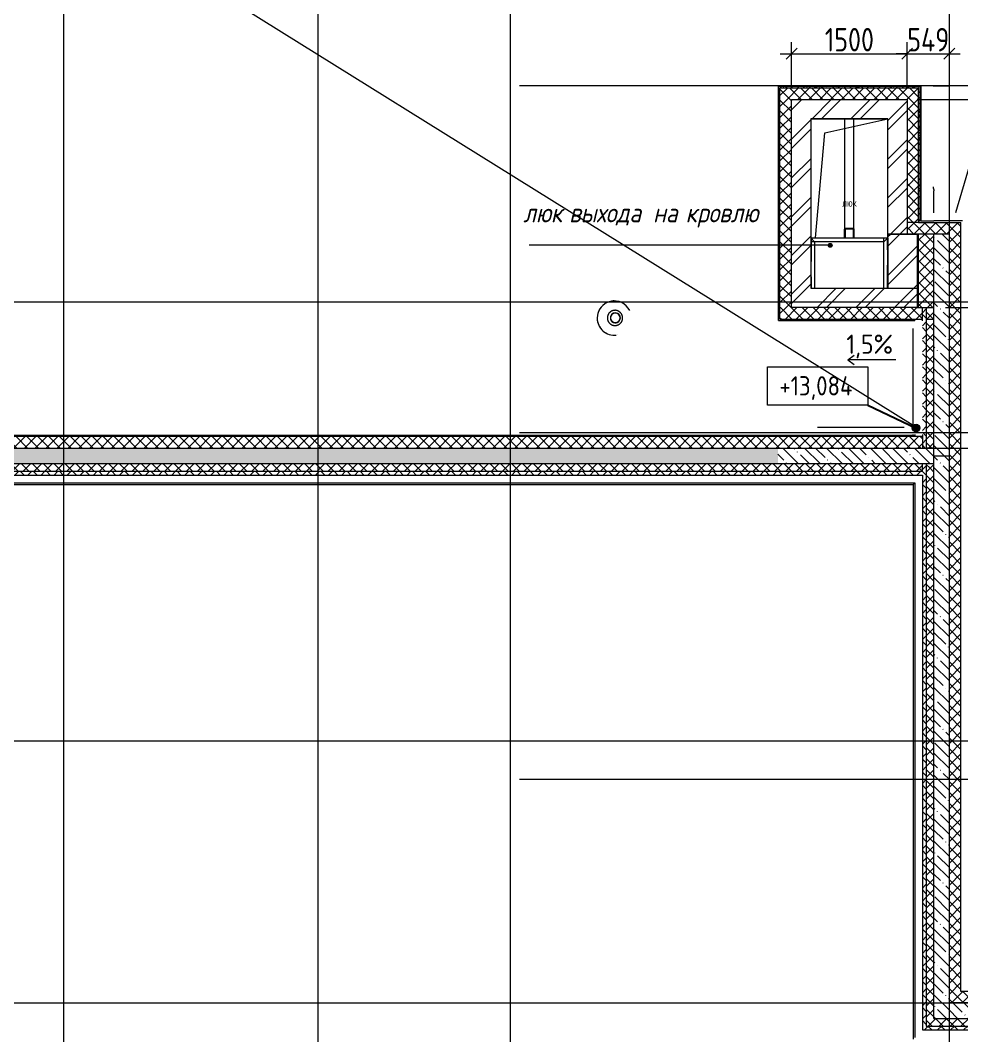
# Model space of a CAD drawing. Header units: millimetres. Extents: x -68946 to 690821, y -552984 to 293768.
# Drawn here: x 116507 to 128727, y -525181 to -512003 of the extents above; entities that cross this region are included whole.
import ezdxf

# ---------------------------------------------------------------- set-up
doc = ezdxf.new("R2010")
doc.units = ezdxf.units.MM
doc.linetypes.add('ADSK_Линия сетки', pattern=[2500, 2000, -250, 0, -250])
doc.linetypes.add('ADSK_Невидимые', pattern=[500, 300, -200])
doc.layers.get('Defpoints').update_dxf_attribs({"color": 250})
for name, color, linetype, lineweight in [('Аннотация', 250, 'Continuous', 20), ('Крыша', 7, 'Continuous', 5), ('Обобщенные модели', 250, 'Continuous', 9), ('Оборудование', 7, 'Continuous', 9), ('Окна', 7, 'Continuous', 5), ('Оси', 250, 'Continuous', 9), ('Отметки', 7, 'Continuous', 9), ('Перекрытие', 7, 'Continuous', 9), ('Размеры', 7, 'Continuous', 9), ('Стены внутренние', 7, 'Continuous', 9), ('Стены наружные', 7, 'Continuous', 9), ('Стены отделка', 7, 'Continuous', 13), ('Стены перегородки', 7, 'Continuous', 13), ('Стены штриховка', 250, 'Continuous', 9), ('Узлы', 250, 'Continuous', 18)]:
    doc.layers.add(name, color=color, linetype=linetype, lineweight=lineweight)
doc.styles.add('GOST Common_1', font='', dxfattribs={"width": 0.9, "height": 250})
doc.styles.add('GOST Common_2', font='', dxfattribs={"width": 0.8, "height": 350})
doc.styles.add('GOST Common_I', font='', dxfattribs={"width": 0.9, "height": 250})
doc.styles.add('ISOCPEUR', font='isocpeur.ttf', dxfattribs={"width": 0.8, "height": 100})
doc.styles.add('ISOCPEUR_1', font='isocpeur.ttf', dxfattribs={"width": 0.9, "height": 250})
doc.styles.add('А3', font='ГОСТ тип А.ttf')
doc.styles.get('GOST Common_1').set_extended_font_data('GOST Common')
doc.styles.get('GOST Common_2').set_extended_font_data('GOST Common')
doc.styles.get('GOST Common_I').set_extended_font_data('GOST Common', italic=True)
doc.dimstyles.new('ADSK_Основной_2_мм_1', dxfattribs={"dimscale": 304.8, "dimtxt": 201.142999, "dimasz": 0.463911, "dimexe": 0.492126, "dimexo": 0.492126, "dimgap": 0.098425, "dimtad": 1, "dimdec": 0, "dimdsep": 46, "dimtxsty": 'GOST Common_2', "dimblk1": 'OBLIQUE', "dimblk2": 'OBLIQUE', "dimsah": 1, "dimcen": 0.09, "dimdle": 0.492126, "dimazin": 0, "dimtfac": 1, "dimtdec": 4, "dimtix": 1, "dimtmove": 0, "dimatfit": 3, "dimfxl": 1, "dimtvp": 1, "dimtolj": 1, "dimtzin": 0, "dimlwd": 9, "dimlwe": 9, "dimarcsym": 2})
pattern_1 = [(135, (23667.23, -543980.64), (-142.56192, -142.56192), []), (135, (23809.8, -543980.64), (-142.56192, -142.56192), [252.016, -50.403, 3.353, -47.05])]
pattern_2 = [(45, (23667.23, -543980.64), (-70.71068, 70.71068), []), (135, (23667.23, -543980.64), (-70.71068, -70.71068), [])]
pattern_3 = [(135, (23667.23, -543980.64), (-84.85281, -84.85281), []), (225, (23667.23, -543980.64), (84.85281, -84.85281), [])]
pattern_4 = [(45, (23667.23, -543980.64), (-251.4472, 251.4472), []), (45, (23667.23, -543599.64), (-251.4472, 251.4472), [])]
pattern_5 = [(135, (23667.23, -543980.64), (-75.43415, -75.43415), [106.68, -17.78, 3.556, -17.78]), (135, (23667.23, -543905.25), (-75.43415, -75.43415), []), (50, (23667.23, -543980.64), (127.52922, -11.15758), [13.335, -146.685]), (355, (23667.23, -543980.64), (-24.66966, 133.74002), [10.668, -117.348]), (100.451, (23677.86, -543981.57), (102.85973, 122.58178), [11.333, -124.663]), (46.184, (23667.23, -543945.08), (189.75516, -29.43036), [20.002, -220.027]), (96.636, (23683.04, -543947.53), (166.1822, 173.1996), [17, -186.995]), (351.184, (23667.23, -543945.08), (166.18393, 173.19757), [16.002, -176.022]), (21, (23685.01, -543953.97), (106.13027, -71.58603), [13.335, -146.685]), (326, (23685.01, -543953.97), (43.26188, 128.93175), [10.668, -117.348]), (71.451, (23693.85, -543959.94), (149.39198, 57.34505), [11.333, -124.663]), (37.5, (23667.23, -543980.64), (2.162228, 59.188357), [3.353, -112.573, 3.353, -115.773, -117.792]), (37.5, (23667.23, -543980.64), (2.162228, 59.188357), [-235.052, 3.353, -114.44]), (7.5, (23667.23, -543980.64), (46.773857, 70.126152), [3.353, -64.567, 3.353, -109.906, -44.894]), (7.5, (23667.23, -543980.64), (46.773857, 70.126152), [-181.178, 3.353, -41.542]), (327.5, (23627.58, -543980.64), (94.913671, -4.010093), [3.353, -41.097, 3.353, -135.331, -184.023]), (327.5, (23627.58, -543980.64), (94.913671, -4.010093), [-183.134, 3.353, -180.67]), (317.5, (23609.8, -543980.64), (103.69057, 17.79882), [3.353, -54.432, 3.353, -88.748, -130.683]), (317.5, (23609.8, -543980.64), (103.69057, 17.79882), [-149.885, 3.353, -127.33])]

# ---------------------------------------------------------------- blocks, each defined once
blk = doc.blocks.new('_Wn_-As_OpeningMEP_floor__Rectangular - _Wn_-As_OpeningMEP_floor__Rectangular-V32-АР3_Кладочный план кровли _17_930 С2-3')
at = {"layer": 'Узлы', "lineweight": 5}
for p, q in [((-318, 968), (500, 1150)), ((-441, -396), (-318, 968))]:
    blk.add_line(p, q, dxfattribs=at)
blk = doc.blocks.new('ОМ_Труба_ГОСТ 8639-82 - ОМ_Труба_ГОСТ 8639-82-V49-АР3_Кладочный план кровли _17_930 С2-3')
at = {"layer": 'Обобщенные модели'}
for p, q in [((103540, 30700), (103540, 29261)), ((103660, 29261), (103660, 30700))]:
    blk.add_line(p, q, dxfattribs=at)
blk = doc.blocks.new('ОМ_Уголок_ГОСТ 8509-93 - ОМ_Уголок_ГОСТ 8509-93-V50-АР3_Кладочный план кровли _17_930 С2-3')
at = {"layer": 'Обобщенные модели'}
for p, q in [((999, 0), (0, 0)), ((50, -50), (0, 0)), ((50, -50), (999, -50))]:
    blk.add_line(p, q, dxfattribs=at)
at = {"layer": 'Обобщенные модели', "linetype": 'ADSK_Невидимые'}
blk.add_line((5, -5), (995, -5), dxfattribs=at)
blk = doc.blocks.new('ОМ_Уголок_ГОСТ 8509-93 - ОМ_Уголок_ГОСТ 8509-93-V51-АР3_Кладочный план кровли _17_930 С2-3')
at = {"layer": 'Обобщенные модели'}
for p, q in [((900, 0), (247, 0)), ((247, -50), (900, -50)), ((900, -50), (900, 0))]:
    blk.add_line(p, q, dxfattribs=at)
at = {"layer": 'Обобщенные модели', "linetype": 'ADSK_Невидимые'}
blk.add_line((247, -5), (895, -5), dxfattribs=at)
blk = doc.blocks.new('ОМ_Уголок_ГОСТ 8509-93 - ОМ_Уголок_ГОСТ 8509-93-V52-АР3_Кладочный план кровли _17_930 С2-3')
at = {"layer": 'Обобщенные модели'}
for q in [(1, -1), (653, -50)]:
    blk.add_line((50, -50), q, dxfattribs=at)
at = {"layer": 'Обобщенные модели', "linetype": 'ADSK_Невидимые'}
blk.add_line((5, -5), (653, -5), dxfattribs=at)
blk = doc.blocks.new('ОМ_Труба_ГОСТ 8639-82 - ОМ_Труба_ГОСТ 8639-82-25160815-АР3_Кладочный план кровли _17_930 С2-3')
at = {"layer": 'Обобщенные модели'}
for p, q in [((76465, 55625), (76465, 55732)), ((76471, 55732), (76471, 55625)), ((76474, 55619), (76576, 55619)), ((76579, 55625), (76579, 55732)), ((76585, 55732), (76585, 55625)), ((76576, 55608), (76474, 55608))]:
    blk.add_line(p, q, dxfattribs=at)
at = {"layer": 'Обобщенные модели', "flags": 128}
for points in [[(76474, 55608), (76472, 55608), (76471, 55609), (76469, 55611), (76468, 55613), (76467, 55615), (76466, 55618), (76465, 55621), (76465, 55625)], [(76471, 55625), (76471, 55624), (76471, 55623), (76472, 55622), (76472, 55621), (76472, 55620), (76473, 55620), (76473, 55619), (76474, 55619)], [(76585, 55625), (76585, 55621), (76584, 55618), (76583, 55615), (76582, 55613), (76581, 55611), (76579, 55609), (76578, 55608), (76576, 55608)], [(76576, 55619), (76577, 55619), (76577, 55620), (76578, 55620), (76578, 55621), (76578, 55622), (76579, 55623), (76579, 55624), (76579, 55625)]]:
    blk.add_lwpolyline(points, dxfattribs=at)
blk = doc.blocks.new('TN_Аэратор кровельный ТехноНИКОЛЬ - Аэратор кровельный ТехноНИКОЛЬ 160х460мм-V67-АР3_Кладочный план кровли _17_930 С2-3')
at = {"layer": 'Оборудование'}
for p, q in [((100507, 28331), (100507, 28331)), ((100552, 28180), (100551, 28180)), ((100577, 28052), (100577, 28052)), ((100593, 27895), (100593, 27895))]:
    blk.add_line(p, q, dxfattribs=at)
at = {"layer": 'Оборудование', "flags": 128}
for points in [[(100658, 28115), (100658, 28119), (100658, 28123), (100657, 28127), (100657, 28131), (100656, 28135), (100655, 28138), (100654, 28142), (100653, 28146), (100652, 28150), (100650, 28153), (100649, 28157), (100647, 28161), (100645, 28164), (100643, 28167), (100641, 28171), (100638, 28174), (100636, 28177), (100634, 28180), (100631, 28183), (100628, 28186), (100625, 28188), (100622, 28191), (100619, 28193), (100616, 28196), (100613, 28198), (100609, 28200), (100606, 28202), (100602, 28204), (100599, 28205), (100595, 28207), (100591, 28208), (100588, 28210), (100584, 28211), (100580, 28211), (100576, 28212), (100572, 28213), (100568, 28213), (100564, 28214), (100560, 28214), (100556, 28214), (100553, 28213), (100549, 28213), (100545, 28213), (100541, 28212), (100537, 28211), (100533, 28210), (100529, 28209), (100526, 28208), (100522, 28206), (100518, 28205), (100515, 28203), (100511, 28201), (100508, 28199), (100504, 28197), (100501, 28195), (100498, 28192), (100495, 28190), (100492, 28187), (100489, 28184), (100487, 28182), (100484, 28179), (100481, 28176), (100479, 28172), (100477, 28169), (100475, 28166), (100473, 28162), (100471, 28159), (100469, 28155), (100468, 28152), (100466, 28148), (100465, 28144), (100464, 28140), (100463, 28137), (100462, 28133), (100462, 28129), (100461, 28125), (100461, 28121), (100461, 28117), (100461, 28115)], [(100461, 28115), (100461, 28111), (100461, 28107), (100461, 28103), (100462, 28099), (100463, 28095), (100463, 28091), (100464, 28088), (100466, 28084), (100467, 28080), (100468, 28077), (100470, 28073), (100472, 28069), (100474, 28066), (100476, 28063), (100478, 28059), (100480, 28056), (100483, 28053), (100485, 28050), (100488, 28047), (100491, 28044), (100493, 28041), (100496, 28039), (100500, 28036), (100503, 28034), (100506, 28032), (100509, 28030), (100513, 28028), (100516, 28026), (100520, 28024), (100524, 28023), (100527, 28022), (100531, 28020), (100535, 28019), (100539, 28018), (100543, 28018), (100546, 28017), (100550, 28017), (100554, 28016), (100558, 28016), (100562, 28016), (100566, 28016), (100570, 28017), (100574, 28017), (100578, 28018), (100582, 28019), (100586, 28020), (100589, 28021), (100593, 28022), (100597, 28024), (100600, 28025), (100604, 28027), (100607, 28029), (100611, 28031), (100614, 28033), (100617, 28035), (100621, 28038), (100624, 28040), (100627, 28043), (100629, 28045), (100632, 28048), (100635, 28051), (100637, 28054), (100640, 28057), (100642, 28061), (100644, 28064), (100646, 28067), (100648, 28071), (100649, 28075), (100651, 28078), (100652, 28082), (100654, 28086), (100655, 28089), (100656, 28093), (100656, 28097), (100657, 28101), (100657, 28105), (100658, 28109), (100658, 28113), (100658, 28115)]]:
    blk.add_lwpolyline(points, dxfattribs=at)
at = {"layer": 'Оборудование'}
for centre, major_axis, start_param, end_param in [((100550, 28113), (-43, 218), 4.965706, 7.6585), ((100550, 28113), (-43, 218), 6.087704, 6.312103), ((100550, 28113), (-43, 218), 0.253317, 1.375315), ((100550, 28113), (-43, 218), 1.375315, 2.397905), ((100550, 28113), (-43, 218), 1.375315, 3.065688), ((100564, 28116), (-12.6, 63.8), 4.516907, 7.6585), ((100564, 28116), (-12.6, 63.8), 6.087704, 7.6585), ((100564, 28116), (-12.6, 63.8), 1.375315, 4.516907), ((100564, 28116), (-12.6, 63.8), 1.375315, 3.33881), ((100564, 28116), (-12, 60.8), 4.516907, 7.6585), ((100564, 28116), (-12, 60.8), 1.375315, 4.516907), ((100564, 28116), (-12, 60.8), 4.516907, 5.933399), ((100564, 28116), (-12, 60.8), 3.172849, 4.516907)]:
    blk.add_ellipse(centre, major_axis=major_axis, ratio=0.999485, start_param=start_param, end_param=end_param, dxfattribs=at)
blk = doc.blocks.new('Высотные отметки - Рамка-32693647-АР3_Кладочный план кровли _17_930 С2-3')
at = {"layer": 'Аннотация'}
for p, q in [((-6.5, 0), (-6.5, 5)), ((-6.5, 5), (6.5, 5)), ((6.5, 5), (6.5, 0)), ((6.5, 0), (-6.5, 0))]:
    blk.add_line(p, q, dxfattribs=at)
blk = doc.blocks.new('_Oblique')
at = {"color": 0, "linetype": 'ByBlock', "lineweight": -2}
blk.add_line((-0.5, -0.5), (0.5, 0.5), dxfattribs=at)
blk = doc.blocks.new('*D6389')
at = {"layer": 'Defpoints', "color": 0, "lineweight": 30, "transparency": 16777216}
for p in [(128019, -512437), (126519, -513030), (128019, -513030)]:
    blk.add_point(p, dxfattribs=at)
at = {"layer": 'Размеры', "color": 0, "lineweight": 9, "transparency": 16777216}
for p, q in [((126519, -512880), (126519, -512287)), ((128019, -512880), (128019, -512287)), ((126369, -512437), (128169, -512437))]:
    blk.add_line(p, q, dxfattribs=at)
at = {"layer": 'Размеры', "color": 0, "lineweight": 9, "transparency": 16777216, "xscale": 141.4, "yscale": 141.4, "zscale": 141.4, "rotation": 180}
blk.add_blockref('_Oblique', (126519, -512437), dxfattribs=at)
at = {"layer": 'Размеры', "color": 0, "lineweight": 9, "transparency": 16777216, "xscale": 141.4, "yscale": 141.4, "zscale": 141.4}
blk.add_blockref('_Oblique', (128019, -512437), dxfattribs=at)
at = {"layer": 'Размеры', "color": 0, "transparency": 16777216, "insert": (127269, -512255), "char_height": 304.8, "width": 560.47, "attachment_point": 5, "style": 'А3'}
blk.add_mtext('\\A1;1500', dxfattribs=at)
blk = doc.blocks.new('*D6390')
at = {"layer": 'Defpoints', "color": 0, "lineweight": 30, "transparency": 16777216}
for p in [(128567, -512437), (128019, -513030), (128567, -514778)]:
    blk.add_point(p, dxfattribs=at)
at = {"layer": 'Размеры', "color": 0, "lineweight": 9, "transparency": 16777216}
for p, q in [((128019, -512880), (128019, -512287)), ((128567, -514628), (128567, -512287)), ((128019, -512437), (127877, -512437)), ((128019, -512437), (128567, -512437)), ((128567, -512437), (128709, -512437))]:
    blk.add_line(p, q, dxfattribs=at)
at = {"layer": 'Размеры', "color": 0, "lineweight": 9, "transparency": 16777216, "xscale": 141.4, "yscale": 141.4, "zscale": 141.4}
blk.add_blockref('_Oblique', (128019, -512437), dxfattribs=at)
at = {"layer": 'Размеры', "color": 0, "lineweight": 9, "transparency": 16777216, "xscale": 141.4, "yscale": 141.4, "zscale": 141.4, "rotation": 180}
blk.add_blockref('_Oblique', (128567, -512437), dxfattribs=at)
at = {"layer": 'Размеры', "color": 0, "transparency": 16777216, "insert": (128293, -512255), "char_height": 304.8, "width": 474.56, "attachment_point": 5, "style": 'А3'}
blk.add_mtext('\\A1;549', dxfattribs=at)
blk = doc.blocks.new('*D6391')
at = {"layer": 'Defpoints', "color": 0, "lineweight": 30, "transparency": 16777216}
for p in [(128367, -515730), (129299, -515730), (128097, -517556)]:
    blk.add_point(p, dxfattribs=at)
at = {"layer": 'Размеры', "color": 0, "lineweight": 9, "transparency": 16777216}
for p, q in [((129299, -517706), (129299, -515580)), ((128517, -515730), (129449, -515730)), ((128247, -517556), (129449, -517556))]:
    blk.add_line(p, q, dxfattribs=at)
at = {"layer": 'Размеры', "color": 0, "lineweight": 9, "transparency": 16777216, "xscale": 141.4, "yscale": 141.4, "zscale": 141.4}
for p, rotation in [((129299, -515730), 90), ((129299, -517556), 270)]:
    blk.add_blockref('_Oblique', p, dxfattribs=dict(at, rotation=rotation))
at = {"layer": 'Размеры', "color": 0, "transparency": 16777216, "insert": (129116, -516643), "char_height": 304.8, "width": 560.47, "attachment_point": 5, "rotation": 90, "style": 'А3'}
blk.add_mtext('\\A1;1826', dxfattribs=at)
blk = doc.blocks.new('*D6392')
at = {"layer": 'Defpoints', "color": 0, "lineweight": 30, "transparency": 16777216}
for p in [(128019, -513030), (129299, -513030), (128367, -515730)]:
    blk.add_point(p, dxfattribs=at)
at = {"layer": 'Размеры', "color": 0, "lineweight": 9, "transparency": 16777216}
for p, q in [((129299, -515880), (129299, -512880)), ((128169, -513030), (129449, -513030)), ((128517, -515730), (129449, -515730))]:
    blk.add_line(p, q, dxfattribs=at)
at = {"layer": 'Размеры', "color": 0, "lineweight": 9, "transparency": 16777216, "xscale": 141.4, "yscale": 141.4, "zscale": 141.4}
for p, rotation in [((129299, -513030), 90), ((129299, -515730), 270)]:
    blk.add_blockref('_Oblique', p, dxfattribs=dict(at, rotation=rotation))
at = {"layer": 'Размеры', "color": 0, "transparency": 16777216, "insert": (129116, -514380), "char_height": 304.8, "width": 605.47, "attachment_point": 5, "rotation": 90, "style": 'А3'}
blk.add_mtext('\\A1;2700', dxfattribs=at)

msp = doc.modelspace()

# ---------------------------------------------------------------- hatches: boundary and pattern name
at = {"layer": 'Аннотация'}
h = msp.add_hatch(color=256, dxfattribs=at)
edge = h.paths.add_edge_path()
edge.add_arc((127020.5382, -514923.5114), 25, 0, 360)
at = {"layer": 'Отметки'}
h = msp.add_hatch(color=256, dxfattribs=at)
edge = h.paths.add_edge_path()
edge.add_arc((128135.2304, -517295.6404), 50, 0, 360)
at = {"layer": 'Стены внутренние', "lineweight": 5}
h = msp.add_hatch(dxfattribs=at)
h.set_pattern_fill('FP_1', color=256, style=0, pattern_type=2)
h.set_pattern_definition(pattern_1)
h.paths.add_polyline_path([(128567.2304, -517655.5807), (128567.2304, -514777.641), (128367.2304, -514777.641), (128367.2304, -517655.5807)])
h = msp.add_hatch(dxfattribs=at)
h.set_pattern_fill('FP_1', color=256, style=0, pattern_type=2)
h.set_pattern_definition(pattern_1)
h.paths.add_polyline_path([(126340.5312, -517755.5807), (126340.5312, -517555.5807), (93167.2298, -517555.5807), (93167.2298, -517755.5807), (125348.4245, -517755.5807)])
h = msp.add_hatch(dxfattribs=at)
h.set_pattern_fill('FP_1', color=256, style=0, pattern_type=2)
h.set_pattern_definition(pattern_1)
h.paths.add_polyline_path([(128367.2304, -517755.5807), (128367.2304, -517555.5807), (126340.5312, -517555.6404), (126340.5312, -517755.5807), (128183.9095, -517755.5807)])
h = msp.add_hatch(dxfattribs=at)
h.set_pattern_fill('FP_1', color=256, style=0, pattern_type=2)
h.set_pattern_definition(pattern_1)
h.paths.add_polyline_path([(128367.2304, -524955.6404), (128567.2304, -524955.6404), (128567.2304, -517655.5807), (128367.2304, -517655.5807), (128367.2304, -524254.2344)])
h = msp.add_hatch(dxfattribs=at)
h.set_pattern_fill('FP_1', color=256, style=0, pattern_type=2)
h.set_pattern_definition(pattern_1)
h.paths.add_polyline_path([(137267.2298, -524955.6404), (137267.2298, -524755.6404), (128567.2304, -524755.6404), (128567.2304, -524955.6404), (136690.3644, -524955.6404)])
at = {"layer": 'Стены наружные', "lineweight": 5}
h = msp.add_hatch(dxfattribs=at)
h.set_pattern_fill('FP_193', color=256, style=0, pattern_type=2)
h.set_pattern_definition(pattern_5)
h.paths.add_polyline_path([(126368.5312, -512880.0805), (128188.5307, -512880.0805), (128188.5307, -512860.0805), (126348.5312, -512860.0805), (126348.5312, -512880.0805)])
h = msp.add_hatch(dxfattribs=at)
h.set_pattern_fill('FP_193', color=256, style=0, pattern_type=2)
h.set_pattern_definition(pattern_5)
h.paths.add_polyline_path([(126368.5312, -515880.0805), (126368.5312, -512880.0805), (126348.5312, -512880.0805), (126348.5312, -515880.0805)])
h = msp.add_hatch(dxfattribs=at)
h.set_pattern_fill('FP_33', color=256, style=0, pattern_type=2)
h.set_pattern_definition(pattern_2)
h.paths.add_polyline_path([(128168.5307, -513030.0805), (128168.5307, -512880.0805), (126368.5312, -512880.0805), (126368.5312, -513030.0805), (128018.5307, -513030.0805)])
h = msp.add_hatch(dxfattribs=at)
h.set_pattern_fill('FP_193', color=256, style=0, pattern_type=2)
h.set_pattern_definition(pattern_5)
h.paths.add_polyline_path([(128188.5307, -514607.641), (128188.5307, -512880.0805), (128168.5307, -512880.0805), (128168.5307, -514607.641), (128183.9095, -514607.641)])
h = msp.add_hatch(dxfattribs=at)
h.set_pattern_fill('FP_33', color=256, style=0, pattern_type=2)
h.set_pattern_definition(pattern_2)
h.paths.add_polyline_path([(126518.5312, -515730.0805), (126518.5312, -513030.0805), (126368.5312, -513030.0805), (126368.5312, -515730.0805)])
h = msp.add_hatch(dxfattribs=at)
h.set_pattern_fill('FP_44', color=256, style=0, pattern_type=2)
h.set_pattern_definition(pattern_4)
h.paths.add_polyline_path([(126518.5312, -513280.0805), (127768.5307, -513280.0805), (127768.5307, -513030.0805), (126518.5312, -513030.0805), (126518.5312, -513205.5202)])
h = msp.add_hatch(dxfattribs=at)
h.set_pattern_fill('FP_44', color=256, style=0, pattern_type=2)
h.set_pattern_definition(pattern_4)
h.paths.add_polyline_path([(127768.5307, -514777.641), (128018.5307, -514777.641), (128018.5307, -513030.0805), (127768.5307, -513030.0805), (127768.5307, -514310.3916)])
h = msp.add_hatch(dxfattribs=at)
h.set_pattern_fill('FP_33', color=256, style=0, pattern_type=2)
h.set_pattern_definition(pattern_2)
h.paths.add_polyline_path([(128168.5307, -514627.641), (128168.5307, -513030.0805), (128018.5307, -513030.0805), (128018.5307, -514627.641)])
h = msp.add_hatch(dxfattribs=at)
h.set_pattern_fill('FP_44', color=256, style=0, pattern_type=2)
h.set_pattern_definition(pattern_4)
h.paths.add_polyline_path([(126768.5312, -515480.0805), (126768.5312, -513280.0805), (126518.5312, -513280.0805), (126518.5312, -515480.0805), (126766.167, -515480.0805)])
h = msp.add_hatch(dxfattribs=at)
h.set_pattern_fill('FP_33', color=256, style=0, pattern_type=2)
h.set_pattern_definition(pattern_2)
h.paths.add_polyline_path([(128196.5307, -514777.641), (128367.2304, -514777.641), (128367.2304, -514627.641), (128018.5307, -514627.641), (128018.5307, -514777.641), (128192.5307, -514777.641)])
h = msp.add_hatch(dxfattribs=at)
h.set_pattern_fill('FP_33', color=256, style=0, pattern_type=2)
h.set_pattern_definition(pattern_2)
h.paths.add_polyline_path([(128367.2304, -514777.641), (128717.2304, -514777.641), (128717.2304, -514627.641), (128367.2304, -514627.641)])
h = msp.add_hatch(dxfattribs=at)
h.set_pattern_fill('FP_44', color=256, style=0, pattern_type=2)
h.set_pattern_definition(pattern_4)
h.paths.add_polyline_path([(127768.5307, -515480.0805), (128148.5307, -515480.0805), (128148.5307, -514777.641), (127768.5307, -514777.641), (127768.5307, -515415.263)])
h = msp.add_hatch(dxfattribs=at)
h.set_pattern_fill('FP_33', color=256, style=0, pattern_type=2)
h.set_pattern_definition(pattern_2)
h.paths.add_polyline_path([(128183.9095, -515730.0805), (128367.2304, -515730.0805), (128367.2304, -514777.641), (128167.2304, -514777.641), (128167.2304, -515730.0805)])
h = msp.add_hatch(dxfattribs=at)
h.set_pattern_fill('FP_33', color=256, style=0, pattern_type=2)
h.set_pattern_definition(pattern_2)
h.paths.add_polyline_path([(128567.2304, -524755.6404), (128717.2304, -524755.6404), (128717.2304, -514777.641), (128567.2304, -514777.641), (128567.2304, -524254.2344)])
h = msp.add_hatch(dxfattribs=at)
h.set_pattern_fill('FP_44', color=256, style=0, pattern_type=2)
h.set_pattern_definition(pattern_4)
h.paths.add_polyline_path([(127120.6026, -515730.0805), (128148.5307, -515730.0805), (128148.5307, -515480.0805), (126518.5312, -515480.0805), (126518.5312, -515730.0805), (126766.167, -515730.0805)])
h = msp.add_hatch(dxfattribs=at)
h.set_pattern_fill('FP_33', color=256, style=0, pattern_type=2)
h.set_pattern_definition(pattern_2)
h.paths.add_polyline_path([(127475.0382, -515880.0805), (128217.2304, -515880.0805), (128217.2304, -515730.0805), (126368.5312, -515730.0805), (126368.5312, -515880.0805), (127297.8204, -515880.0805)])
h.paths.add_polyline_path([(128367.2304, -515880.0805), (128367.2304, -515730.0805), (128267.2304, -515730.0805), (128267.2304, -515880.0805)])
h = msp.add_hatch(dxfattribs=at)
h.set_pattern_fill('FP_34', color=256, style=0, pattern_type=2)
h.set_pattern_definition(pattern_3)
h.paths.add_polyline_path([(128267.2304, -517855.5807), (128267.2304, -517755.5807), (128217.2304, -517755.5807), (128217.2304, -517855.5807)])
h.paths.add_polyline_path([(128217.2304, -517555.6404), (128267.2304, -517555.6404), (128267.2304, -515730.0805), (128217.2304, -515730.0805), (128217.2304, -517405.6404)])
h = msp.add_hatch(dxfattribs=at)
h.set_pattern_fill('FP_193', color=256, style=0, pattern_type=2)
h.set_pattern_definition(pattern_5)
h.paths.add_polyline_path([(127297.8204, -515900.0805), (128117.2304, -515900.0805), (128117.2304, -515880.0805), (126348.5312, -515880.0805), (126348.5312, -515900.0805), (127120.6026, -515900.0805)])
h = msp.add_hatch(dxfattribs=at)
h.set_pattern_fill('FP_33', color=256, style=0, pattern_type=2)
h.set_pattern_definition(pattern_2)
h.paths.add_polyline_path([(128267.2304, -517555.6404), (128367.2304, -517555.6404), (128367.2304, -515880.0805), (128267.2304, -515880.0805), (128267.2304, -515908.0805)])
h = msp.add_hatch(dxfattribs=at)
h.set_pattern_fill('FP_33', color=256, style=0, pattern_type=2)
h.set_pattern_definition(pattern_2)
h.paths.add_polyline_path([(125348.4245, -517555.6404), (126340.5312, -517555.6404), (126340.5312, -517405.6404), (93317.2298, -517405.6404), (93317.2298, -517555.6404), (123930.682, -517555.6404)])
h = msp.add_hatch(dxfattribs=at)
h.set_pattern_fill('FP_33', color=256, style=0, pattern_type=2)
h.set_pattern_definition(pattern_2)
h.paths.add_polyline_path([(128183.9095, -517555.6404), (128217.2304, -517555.6404), (128217.2304, -517405.6404), (126340.5312, -517405.6404), (126340.5312, -517555.6404), (128117.2304, -517555.6404)])
h = msp.add_hatch(dxfattribs=at)
h.set_pattern_fill('FP_34', color=256, style=0, pattern_type=2)
h.set_pattern_definition(pattern_3)
h.paths.add_polyline_path([(125348.4245, -517905.5807), (126340.5312, -517905.5807), (126340.5312, -517855.5807), (92817.2298, -517855.5807), (92817.2298, -517905.5807), (122512.9395, -517905.5807)])
h = msp.add_hatch(dxfattribs=at)
h.set_pattern_fill('FP_33', color=256, style=0, pattern_type=2)
h.set_pattern_definition(pattern_2)
h.paths.add_polyline_path([(125348.4245, -517855.5807), (126340.5312, -517855.5807), (126340.5312, -517755.5807), (92867.2298, -517755.5807), (92867.2298, -517855.5807), (122512.9395, -517855.5807)])
h = msp.add_hatch(dxfattribs=at)
h.set_pattern_fill('FP_33', color=256, style=0, pattern_type=2)
h.set_pattern_definition(pattern_2)
h.paths.add_polyline_path([(128267.2304, -517855.5807), (128367.2304, -517755.5807), (128267.2304, -517755.5807)])
h.paths.add_polyline_path([(128183.9095, -517855.5807), (128217.2304, -517855.5807), (128217.2304, -517755.5807), (126340.5312, -517755.5807), (126340.5312, -517855.5807)])
h = msp.add_hatch(dxfattribs=at)
h.set_pattern_fill('FP_34', color=256, style=0, pattern_type=2)
h.set_pattern_definition(pattern_3)
h.paths.add_polyline_path([(128183.9095, -517905.5807), (128217.2304, -517905.5807), (128267.2304, -517855.5807), (126340.5312, -517855.5807), (126340.5312, -517905.5807)])
h = msp.add_hatch(dxfattribs=at)
h.set_pattern_fill('FP_34', color=256, style=0, pattern_type=2)
h.set_pattern_definition(pattern_3)
h.paths.add_polyline_path([(128217.2304, -518025.5807), (128267.2304, -518025.5807), (128267.2304, -517855.5807), (128217.2304, -517905.5807)])
h = msp.add_hatch(dxfattribs=at)
h.set_pattern_fill('FP_33', color=256, style=0, pattern_type=2)
h.set_pattern_definition(pattern_2)
h.paths.add_polyline_path([(128267.2304, -518025.5807), (128367.2304, -518025.5807), (128367.2304, -517755.5807), (128267.2304, -517855.5807)])
h = msp.add_hatch(dxfattribs=at)
h.set_pattern_fill('FP_34', color=256, style=0, pattern_type=2)
h.set_pattern_definition(pattern_3)
h.paths.add_polyline_path([(128217.2304, -525055.6404), (128267.2304, -525055.6404), (128267.2304, -518025.5807), (128217.2304, -518025.5807), (128217.2304, -524955.6404)])
h = msp.add_hatch(dxfattribs=at)
h.set_pattern_fill('FP_33', color=256, style=0, pattern_type=2)
h.set_pattern_definition(pattern_2)
h.paths.add_polyline_path([(128267.2304, -524955.6404), (128367.2304, -524955.6404), (128367.2304, -518025.5807), (128267.2304, -518025.5807), (128267.2304, -524254.2344)])
h = msp.add_hatch(dxfattribs=at)
h.set_pattern_fill('FP_33', color=256, style=0, pattern_type=2)
h.set_pattern_definition(pattern_2)
h.paths.add_polyline_path([(137399.2356, -524755.6404), (137417.2304, -524755.6404), (137417.2304, -524605.6404), (128717.2304, -524605.6404), (128717.2304, -524755.6404), (136690.3644, -524755.6404)])
h = msp.add_hatch(dxfattribs=at)
h.set_pattern_fill('FP_33', color=256, style=0, pattern_type=2)
h.set_pattern_definition(pattern_2)
h.paths.add_polyline_path([(137367.2304, -525055.6404), (137417.2304, -525055.6404), (137417.2304, -524959.6404), (137247.2304, -524959.6404), (137247.2304, -524955.6404), (128267.2304, -524955.6404), (128267.2304, -525055.6404), (137267.2304, -525055.6404)])
h = msp.add_hatch(dxfattribs=at)
h.set_pattern_fill('FP_34', color=256, style=0, pattern_type=2)
h.set_pattern_definition(pattern_3)
h.paths.add_polyline_path([(136690.3644, -525105.6404), (137367.2304, -525105.6404), (137367.2304, -525055.6404), (128217.2304, -525055.6404), (128217.2304, -525105.6404), (131019.3944, -525105.6404)])

# ---------------------------------------------------------------- linework, layer by layer
at = {"color": 7}
msp.add_line((127507.4092, -516998.2825), (128135.2304, -517295.6404), dxfattribs=at)
at = {"layer": 'Аннотация'}
for p, q in [((126150.1, -514923.5114), (123113.4906, -514923.5114)), ((127020.5382, -514923.5114), (126150.1, -514923.5114))]:
    msp.add_line(p, q, dxfattribs=at)
msp.add_circle((127020.5382, -514923.5114), 25, dxfattribs=at)
at = {"layer": 'Крыша'}
for p, q in [((128567.2304, -514499.641), (128567.2304, -504575.6404)), ((130607.8965, -507808.2798), (128648.6303, -514499.641)), ((128097.2304, -517262.9211), (114578.0283, -508843.0674)), ((128355.5307, -512852.0805), (128567.2304, -512852.0805)), ((128367.2304, -514607.641), (128367.2304, -514599.641)), ((128567.2304, -514599.641), (128567.2304, -514607.641)), ((128619.3498, -514599.641), (128617.0073, -514607.641))]:
    msp.add_line(p, q, dxfattribs=at)
at = {"layer": 'Крыша', "lineweight": 9}
for p, q in [((128190.5312, -514607.641), (128190.5312, -513736.9343)), ((128196.5307, -514607.641), (128367.2304, -514607.641))]:
    msp.add_line(p, q, dxfattribs=at)
at = {"layer": 'Крыша', "flags": 128}
msp.add_lwpolyline([(128367.2304, -514499.641), (128367.2304, -514477.5706), (128367.2304, -514412.5354), (128367.2304, -514347.5002), (128367.2304, -514282.465), (128367.2304, -514217.4298)], dxfattribs=at)
at = {"layer": 'Крыша', "lineweight": 9}
msp.add_open_spline([(128355.6472, -514165.7566), (128359.6901, -514182.938), (128363.5546, -514200.161), (128367.2304, -514217.4298)], degree=3, dxfattribs=at)
at = {"layer": 'Оси', "linetype": 'ADSK_Линия сетки', "ltscale": 100}
for p, q in [((117067.2302, -482778.6358), (117067.2302, -547719.4803)), ((120367.2302, -482778.6358), (120367.2302, -547719.4803)), ((122867.2305, -482778.6358), (122867.2305, -547719.4803)), ((128567.2304, -547719.4803), (128567.2304, -482778.6358)), ((180488.1093, -512855.5211), (122987.2298, -512855.5211)), ((88763.207, -515655.64), (180488.1093, -515655.64)), ((179734.0447, -517355.5211), (122987.2298, -517355.5211)), ((88763.207, -517555.6404), (180488.1093, -517555.6404)), ((88763.207, -521355.6404), (180488.1093, -521355.6404)), ((180488.1093, -521855.5211), (122987.2298, -521855.5211)), ((88763.207, -524755.6404), (180488.1093, -524755.6404))]:
    msp.add_line(p, q, dxfattribs=at)
at = {"layer": 'Отметки'}
msp.add_line((127980.1988, -517289.2825), (126857.4092, -517289.2825), dxfattribs=at)
msp.add_circle((128135.2304, -517295.6404), 50, dxfattribs=at)
at = {"layer": 'Перекрытие'}
msp.add_line((126768.5312, -513281.0805), (127768.5307, -513281.0805), dxfattribs=at)
at = {"layer": 'Размеры'}
for p, q in [((127250.7202, -516408.2257), (127330.7202, -516346.8395)), ((127250.7202, -516408.2257), (127330.7202, -516469.6118)), ((127872.1801, -516408.2257), (127250.7202, -516408.2257))]:
    msp.add_line(p, q, dxfattribs=at)
at = {"layer": 'Стены отделка', "lineweight": 5}
for p, q in [((128196.5307, -512858.0805), (128196.5307, -514607.641)), ((128167.2304, -515730.0805), (128167.2304, -514777.641)), ((128148.5307, -515730.0805), (128367.2304, -515730.0805)), ((128097.2304, -517277.6404), (128097.2304, -516002.0805)), ((128097.2304, -517385.6404), (128097.2304, -517377.6404)), ((128367.2304, -517555.6404), (128267.2304, -517555.6404)), ((92697.2298, -518025.5807), (128097.2304, -518025.5807)), ((128097.2304, -518025.5807), (128097.2304, -525225.6404))]:
    msp.add_line(p, q, dxfattribs=at)
at = {"layer": 'Стены перегородки'}
for p, q in [((126518.5312, -513030.0805), (128018.5307, -513030.0805)), ((126518.5312, -515730.0805), (126518.5312, -513030.0805)), ((128018.5307, -513030.0805), (128018.5307, -514777.641)), ((127768.5307, -513280.0805), (126768.5312, -513280.0805)), ((126768.5312, -513280.0805), (126768.5312, -515480.0805)), ((127768.5307, -515480.0805), (127768.5307, -513280.0805)), ((128168.5307, -514627.641), (128018.5307, -514627.641)), ((128196.5307, -514607.641), (128168.5307, -514607.641)), ((128168.5307, -514607.641), (128168.5307, -514627.641)), ((128737.2304, -514607.641), (128367.2304, -514607.641)), ((128567.2304, -514777.641), (127768.5307, -514777.641)), ((127768.5307, -514777.641), (128148.5307, -514777.641)), ((128148.5307, -514777.641), (128148.5307, -515730.0805)), ((128367.2304, -524955.6404), (128367.2304, -514777.641)), ((128567.2304, -524755.6404), (128567.2304, -514777.641)), ((126768.5312, -515480.0805), (128148.5307, -515480.0805)), ((128148.5307, -515730.0805), (126518.5312, -515730.0805)), ((128217.2304, -515730.0805), (128267.2304, -515730.0805)), ((128217.2304, -515902.0805), (128217.2304, -515730.0805)), ((128267.2304, -515730.0805), (128267.2304, -517555.6404)), ((93337.2298, -517385.6404), (128117.2304, -517385.6404)), ((128117.2304, -517385.6404), (128117.2304, -517405.6404)), ((128217.2304, -517405.6404), (128117.2304, -517405.6404)), ((128217.2304, -517377.6404), (128217.2304, -517405.6404)), ((93167.2298, -517555.5807), (128367.2304, -517555.5807)), ((93167.2298, -517555.6404), (128267.2304, -517555.6404)), ((128367.2304, -517655.5807), (128567.2304, -517655.5807)), ((92867.2298, -517855.5807), (128217.2304, -517855.5807)), ((92967.2298, -517755.5807), (128367.2304, -517755.5807)), ((128217.2304, -517855.5807), (128217.2304, -517755.5807)), ((128267.2304, -517755.5807), (128267.2304, -525055.6404)), ((92817.2298, -517905.5807), (128217.2304, -517905.5807)), ((128217.2304, -517905.5807), (128217.2304, -525105.6404)), ((137417.2304, -524755.6404), (128567.2304, -524755.6404)), ((128367.2304, -524955.6404), (137267.2298, -524955.6404)), ((128217.2304, -525105.6404), (137367.2304, -525105.6404)), ((128267.2304, -525055.6404), (137417.2304, -525055.6404))]:
    msp.add_line(p, q, dxfattribs=at)
at = {"layer": 'Стены штриховка'}
for p, q in [((126348.5312, -512860.0805), (128188.5307, -512860.0805)), ((126348.5312, -515900.0805), (126348.5312, -512860.0805)), ((128188.5307, -514607.641), (128188.5307, -512860.0805)), ((128192.5307, -513739.3806), (128192.5307, -512858.0805)), ((126368.5312, -512880.0805), (128168.5307, -512880.0805)), ((126368.5312, -515880.0805), (126368.5312, -512880.0805)), ((128168.5307, -514607.641), (128168.5307, -512880.0805)), ((128192.5307, -514607.641), (128192.5307, -513740.3636)), ((128168.5307, -514627.641), (128717.2304, -514627.641)), ((128717.2304, -524605.6404), (128717.2304, -514627.641)), ((126368.5312, -515880.0805), (128217.2304, -515880.0805)), ((128117.2304, -515902.0805), (128117.2304, -515880.0805)), ((128267.2304, -515880.0805), (128367.2304, -515880.0805)), ((126348.5312, -515900.0805), (128117.2304, -515900.0805)), ((128117.2304, -517405.6404), (93317.2298, -517405.6404)), ((128117.2304, -517377.6404), (128117.2304, -517385.6404)), ((128217.2304, -517405.6404), (128217.2304, -517555.6404)), ((92717.2298, -518005.5807), (128117.2304, -518005.5807)), ((128117.2304, -518005.5807), (128097.2304, -518025.5807)), ((128117.2304, -518005.5807), (128117.2304, -525205.6404)), ((137267.2304, -524605.6404), (128717.2304, -524605.6404))]:
    msp.add_line(p, q, dxfattribs=at)

# ---------------------------------------------------------------- block references
at = {"layer": 'Обобщенные модели'}
msp.add_blockref('ОМ_Труба_ГОСТ 8639-82 - ОМ_Труба_ГОСТ 8639-82-V49-АР3_Кладочный план кровли _17_930 С2-3', (23667.2298, -543980.641), dxfattribs=at)
at = {"layer": 'Обобщенные модели', "rotation": 180}
msp.add_blockref('ОМ_Труба_ГОСТ 8639-82 - ОМ_Труба_ГОСТ 8639-82-25160815-АР3_Кладочный план кровли _17_930 С2-3', (203792.2292, -459094.8056), dxfattribs=at)
at = {"layer": 'Обобщенные модели', "extrusion": (0, 0, -1)}
msp.add_blockref('ОМ_Уголок_ГОСТ 8509-93 - ОМ_Уголок_ГОСТ 8509-93-V50-АР3_Кладочный план кровли _17_930 С2-3', (-127767.2292, -514826.925), dxfattribs=at)
for name, p, rotation in [('ОМ_Уголок_ГОСТ 8509-93 - ОМ_Уголок_ГОСТ 8509-93-V52-АР3_Кладочный план кровли _17_930 С2-3', (-126767.2292, -514826.925), 269.9999999999999), ('ОМ_Уголок_ГОСТ 8509-93 - ОМ_Уголок_ГОСТ 8509-93-V51-АР3_Кладочный план кровли _17_930 С2-3', (-127767.2292, -515726.925), 90.00000000000018)]:
    msp.add_blockref(name, p, dxfattribs=dict(at, rotation=rotation))
at = {"layer": 'Оборудование'}
msp.add_blockref('TN_Аэратор кровельный ТехноНИКОЛЬ - Аэратор кровельный ТехноНИКОЛЬ 160х460мм-V67-АР3_Кладочный план кровли _17_930 С2-3', (23667.2298, -543980.641), dxfattribs=at)
at = {"layer": 'Окна'}
msp.add_blockref('_Wn_-As_OpeningMEP_floor__Rectangular - _Wn_-As_OpeningMEP_floor__Rectangular-V32-АР3_Кладочный план кровли _17_930 С2-3', (127268.5307, -514431.0805), dxfattribs=at)
at = {"layer": 'Отметки', "xscale": 99.99999999999993, "yscale": 99.99999999999993, "zscale": 99.99999999999993}
msp.add_blockref('Высотные отметки - Рамка-32693647-АР3_Кладочный план кровли _17_930 С2-3', (126857.4092, -516998.2825), dxfattribs=at)

# ---------------------------------------------------------------- texts
at = {"layer": 'Аннотация', "attachment_point": 1}
for s, insert, char_height, width, style in [('люк', (127176.5517, -514322.1251), 100, 237.2995, 'ISOCPEUR'), ('люк', (123036.1, -514375.1781), 250, 627.721313, 'GOST Common_I'), ('выхода', (123631.4125, -514375.1781), 250, 1226.581875, 'GOST Common_I'), ('на', (124720.8344, -514375.1781), 250, 418.480875, 'GOST Common_I'), ('кровлю', (125143.5063, -514375.1781), 250, 1212.1515, 'GOST Common_I')]:
    msp.add_mtext(s, dxfattribs=dict(at, insert=insert, char_height=char_height, width=width, style=style))
at = {"layer": 'Отметки', "insert": (126360.849, -516621.5754), "char_height": 250, "width": 1191.744618, "attachment_point": 1, "line_spacing_factor": 1.022761, "style": 'GOST Common_1'}
msp.add_mtext('+13,084', dxfattribs=at)
at = {"layer": 'Размеры', "insert": (127230.3082, -516081.6117), "char_height": 250, "width": 794.740729, "attachment_point": 1, "line_spacing_factor": 1.149209, "style": 'ISOCPEUR_1'}
msp.add_mtext('1,5%', dxfattribs=at)

# ---------------------------------------------------------------- dimensions: what is measured, and where the dimension line sits
at = {"layer": 'Размеры'}
for base, p1, p2, override, picture, middle in [((128018.5307, -512437.2245), (126518.5312, -513030.0805), (128018.5307, -513030.0805), {"dimtxt": 1, "dimlfac": 1, "dimpost": '<>', "dimtxsty": 'А3', "dimfxl": 1499.999414}, '*D6389', (127268.531, -512254.8245)), ((128567.2304, -512437.2245), (128018.5307, -513030.0805), (128567.2304, -514777.641), {"dimtxt": 1, "dimlfac": 1, "dimpost": '<>', "dimtxsty": 'А3', "dimfxl": 1831.676541}, '*D6390', (128292.8805, -512254.8245))]:
    dim = msp.add_linear_dim(base=base, p1=p1, p2=p2, dimstyle='ADSK_Основной_2_мм_1', override=override, dxfattribs=at)
    dim.commit()
    dim.dimension.update_dxf_attribs({"geometry": picture, "text_midpoint": middle})
for base, p1, p2, override, picture, middle in [((129298.8672, -513030.0805), (128367.2304, -515730.0805), (128018.5307, -513030.0805), {"dimtxt": 1, "dimlfac": 1, "dimpost": '<>', "dimtxsty": 'А3', "dimfxl": 2722.423831}, '*D6392', (129116.4672, -514380.0805)), ((129298.8672, -515730.0805), (128097.2304, -517555.6404), (128367.2304, -515730.0805), {"dimtxt": 1, "dimlfac": 1, "dimpost": '<>', "dimtxsty": 'А3', "dimfxl": 1845.418333}, '*D6391', (129116.4672, -516642.8605))]:
    dim = msp.add_linear_dim(base=base, p1=p1, p2=p2, angle=90, dimstyle='ADSK_Основной_2_мм_1', override=override, dxfattribs=at)
    dim.commit()
    dim.dimension.update_dxf_attribs({"geometry": picture, "text_midpoint": middle})

doc.saveas('drawing.dxf')
